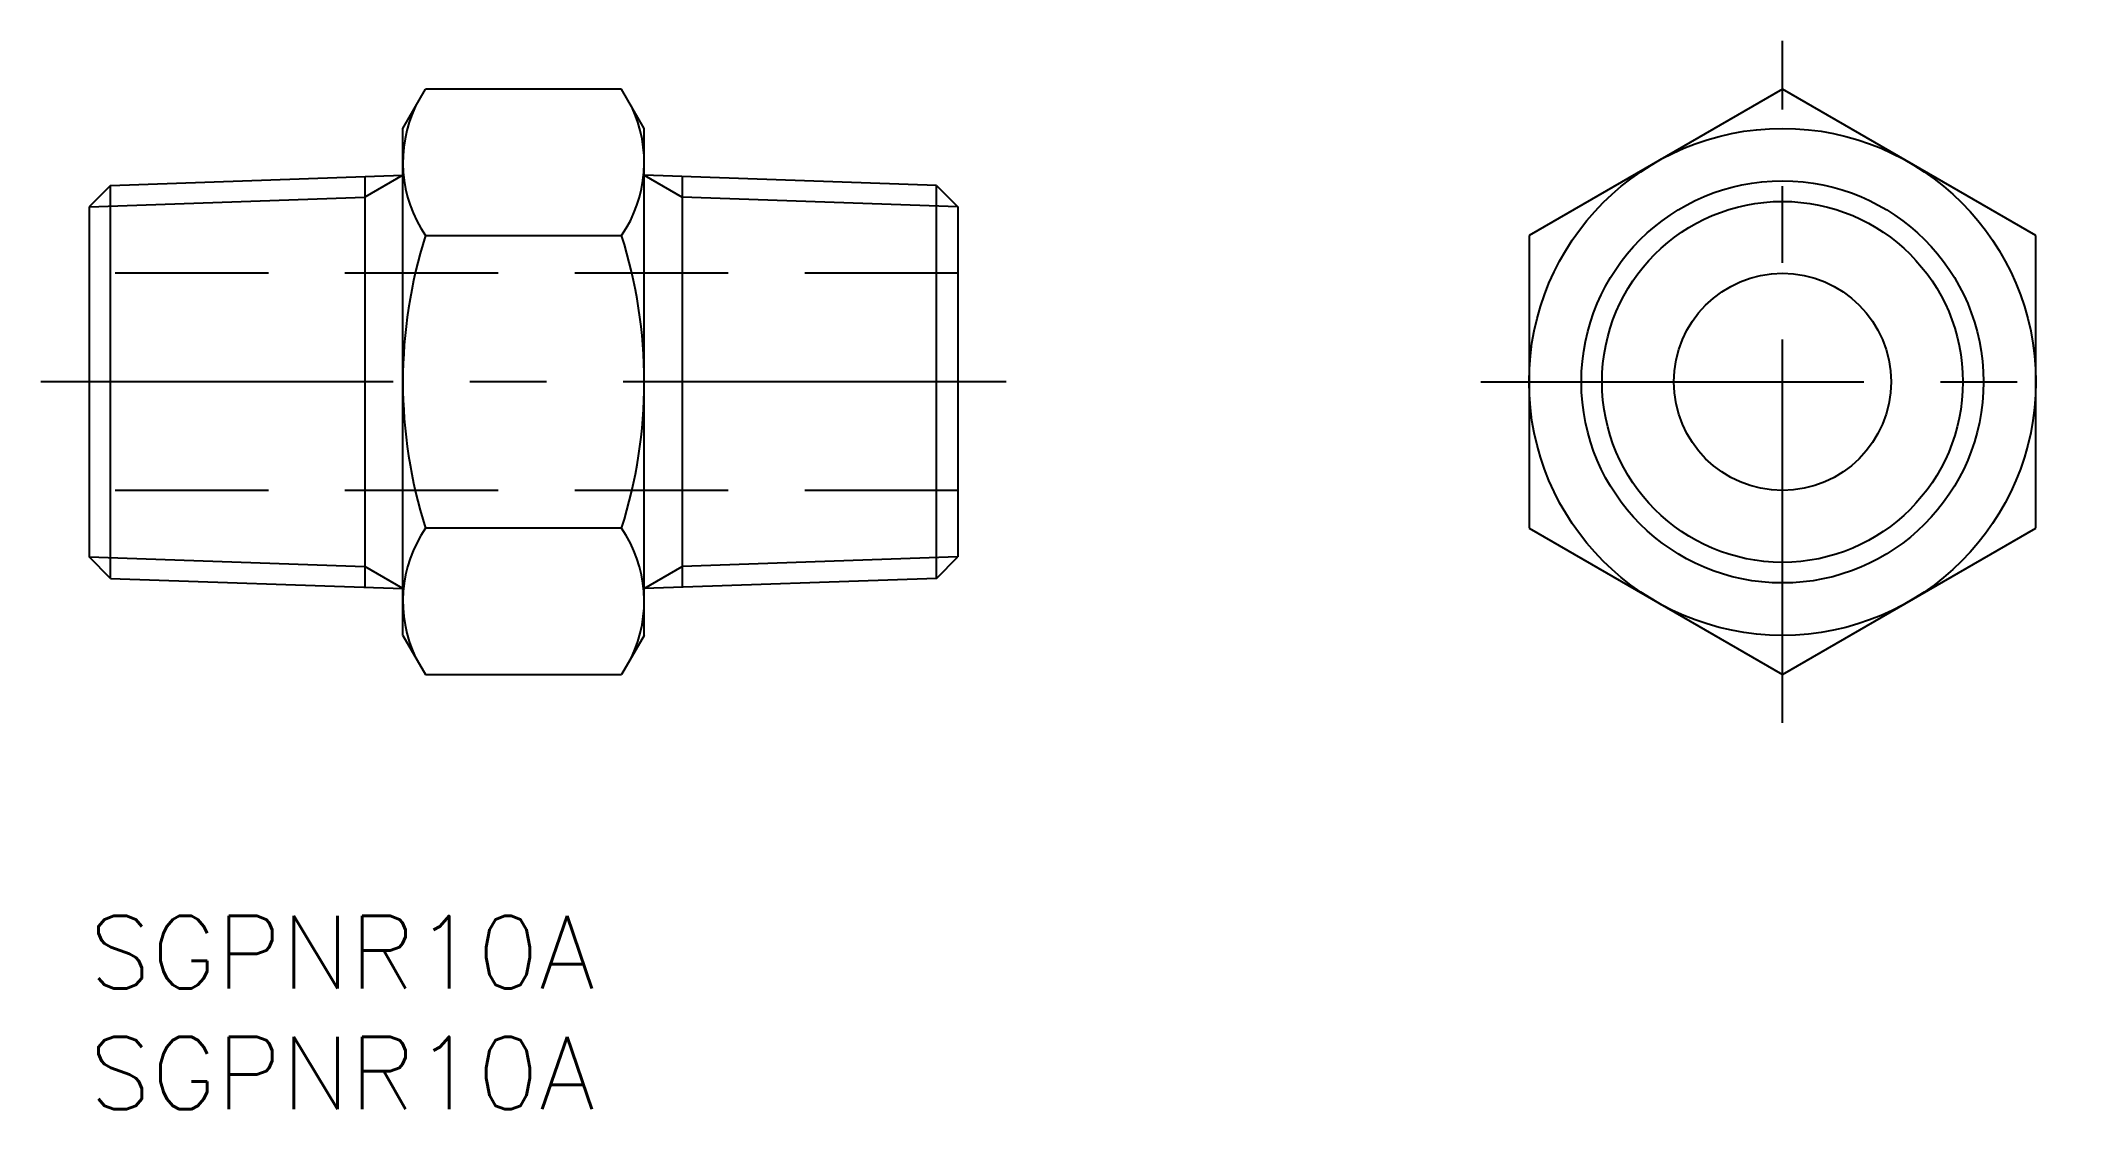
# Model space of a CAD drawing. Extents: x -2 to 82.7, y -8 to 36.2.
import ezdxf

# ---------------------------------------------------------------- set-up
doc = ezdxf.new("R2010")
doc.units = 0
doc.header["$LTSCALE"] = 0.5
doc.linetypes.add('CENTER', pattern=[50.8, 31.75, -6.35, 6.35, -6.35])
doc.linetypes.add('DASHED', pattern=[19.05, 12.7, -6.35])
for name, color, linetype in [('MSM_CENTER', 1, 'CENTER'), ('MSM_CONTINUOUS', 7, 'CONTINUOUS'), ('MSM_DASHED', 4, 'DASHED'), ('MSM_NARROW', 5, 'CONTINUOUS'), ('MSM_PART_NUMBER', 7, 'CONTINUOUS')]:
    doc.layers.add(name, color=color, linetype=linetype)
doc.styles.get("Standard").update_dxf_attribs({"font": 'txt.shx', "height": 3, "bigfont": 'bigfont.shx'})

msp = doc.modelspace()

# ---------------------------------------------------------------- linework, layer by layer
at = {"layer": 'MSM_CENTER'}
for p, q in [((70.161, 8), (70.161, 36.249)), ((38, 22.124), (-2, 22.124)), ((57.661, 22.124), (82.661, 22.124))]:
    msp.add_line(p, q, dxfattribs=at)
at = {"layer": 'MSM_CONTINUOUS'}
for p, q in [((13, 32.624), (13.938, 34.249)), ((22.062, 34.249), (13.938, 34.249)), ((23, 32.624), (22.062, 34.249)), ((70.161, 34.249), (59.661, 28.187)), ((80.661, 28.187), (70.161, 34.249)), ((13, 11.624), (13, 32.624)), ((23, 11.624), (23, 32.624)), ((0.887, 30.265), (13, 30.688)), ((11.422, 30.632), (11.422, 13.616)), ((35.113, 30.265), (23, 30.688)), ((24.578, 30.632), (24.578, 13.616)), ((0.887, 30.265), (0, 29.378)), ((0.887, 13.984), (0.887, 30.265)), ((35.113, 13.984), (35.113, 30.265)), ((35.113, 30.265), (36, 29.378)), ((0, 29.378), (0, 14.871)), ((36, 29.378), (36, 14.871)), ((13.938, 28.187), (22.062, 28.187)), ((59.661, 28.187), (59.661, 16.062)), ((80.661, 16.062), (80.661, 28.187)), ((22.062, 16.062), (13.938, 16.062)), ((59.661, 16.062), (70.161, 10)), ((70.161, 10), (80.661, 16.062)), ((0.887, 13.984), (0, 14.871)), ((35.113, 13.984), (36, 14.871)), ((0.887, 13.984), (13, 13.561)), ((35.113, 13.984), (23, 13.561)), ((13, 11.624), (13.938, 10)), ((23, 11.624), (22.062, 10)), ((13.938, 10), (22.062, 10))]:
    msp.add_line(p, q, dxfattribs=at)
for radius in [10.5, 8.331, 4.5]:
    msp.add_circle((70.161, 22.124), radius, dxfattribs=at)
for centre, radius, start, end in [((18.367, 31.218), 5.367, 154.38425, 214.38425), ((17.633, 31.218), 5.367, 325.61575, 25.61575), ((33.062, 22.124), 20.062, 162.41205, 197.58795), ((2.938, 22.124), 20.062, 342.41205, 17.58795), ((18.367, 13.031), 5.367, 145.61575, 205.61575), ((17.633, 13.031), 5.367, 334.38425, 34.38425)]:
    msp.add_arc(centre, radius, start, end, dxfattribs=at)
at = {"layer": 'MSM_DASHED'}
for p, q in [((36, 26.624), (0, 26.624)), ((36, 17.624), (0, 17.624))]:
    msp.add_line(p, q, dxfattribs=at)
at = {"layer": 'MSM_NARROW'}
for p, q in [((13, 30.688), (11.422, 29.776)), ((23, 30.688), (24.578, 29.776)), ((0, 29.378), (11.422, 29.776)), ((36, 29.378), (24.578, 29.776)), ((0, 14.871), (11.422, 14.472)), ((13, 13.561), (11.422, 14.472)), ((23, 13.561), (24.578, 14.472)), ((36, 14.871), (24.578, 14.472))]:
    msp.add_line(p, q, dxfattribs=at)
msp.add_circle((70.161, 22.124), 7.475, dxfattribs=at)

# ---------------------------------------------------------------- texts
at = {"layer": 'MSM_PART_NUMBER'}
for p in [(0, -3), (0, -8)]:
    msp.add_text('SGPNR10A', height=3, dxfattribs=at).set_placement(p)

doc.saveas('drawing.dxf')
